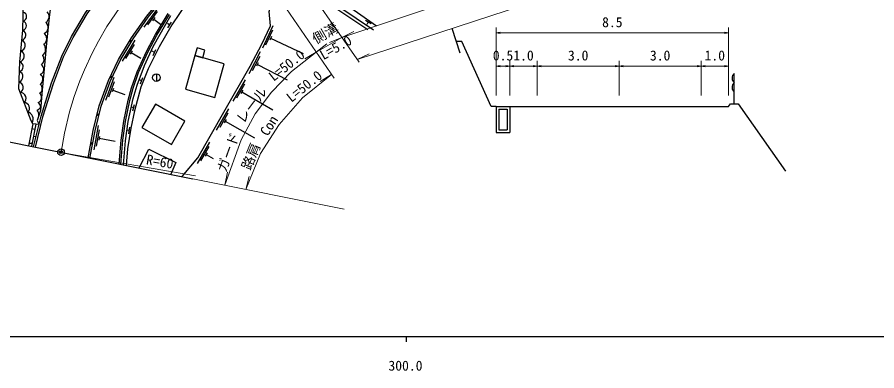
# Model space of a CAD drawing. Units: millimetres at full size, sheet at 1:1000, with parts at other scales. Extents: x 40000 to 680000, y 20000 to 380000.
# Drawn here: x 296798 to 454092, y 198715 to 263450 of the extents above; entities that cross this region are included whole.
import ezdxf
from ezdxf.enums import TextEntityAlignment as Align

# ---------------------------------------------------------------- set-up
doc = ezdxf.new("R2010")
doc.units = ezdxf.units.MM
doc.header["$LTSCALE"] = 1000
doc.header["$PDMODE"] = 32
doc.header["$PDSIZE"] = 500
doc.linetypes.add('CHAIN', pattern=[18.5, 12, -1.5, 3.5, -1.5])
for name, color, linetype, lineweight in [('M-BGD', 7, 'Continuous', 25), ('M-BMK', 2, 'CHAIN', 13), ('M-BMK-OTRS', 5, 'Continuous', 25), ('M-BMK-SRVR', 3, 'Continuous', 25), ('M-STR-HTXT', 7, 'Continuous', 13), ('M-TTL-BAND', 7, 'Continuous', 25)]:
    doc.layers.add(name, color=color, linetype=linetype, lineweight=lineweight)
doc.layers.add('M-OTRS', color=6, linetype='Continuous')
doc.styles.add('ＭＳ ゴシック', font='')
doc.styles.get('ＭＳ ゴシック').set_extended_font_data('MS Gothic')

# ---------------------------------------------------------------- blocks, each defined once
blk = doc.blocks.new('open_arrow')
at = {"color": 0, "linetype": 'Continuous', "lineweight": -2}
blk.add_lwpolyline([(7.5, 1.25), (0, 0), (7.5, -1.25)], dxfattribs=at)

msp = doc.modelspace()

# ---------------------------------------------------------------- linework, layer by layer
at = {"layer": 'M-BGD'}
for p, q in [((322641, 265256), (319966, 261637)), ((322436, 264474), (320653, 262062)), ((321994, 263371), (321578, 262808)), ((321786, 263090), (322992, 262198)), ((361543, 262209), (360532, 262855)), ((324712, 262007), (324291, 262276)), ((324389, 261502), (325036, 262512)), ((343572, 261875), (341663, 257800)), ((361037, 262532), (360768, 262110)), ((377853, 256885), (376390, 261381)), ((343525, 261068), (342253, 258352)), ((343309, 259900), (343012, 259266)), ((343161, 259583), (349146, 256779)), ((318331, 259231), (315996, 255384)), ((318198, 258435), (316642, 255870)), ((378156, 259006), (377163, 259006)), ((383516, 247088), (378156, 259006)), ((317858, 257296), (317495, 256697)), ((317676, 256997), (319431, 255932)), ((321915, 256998), (321466, 257219)), ((321649, 256459), (322180, 257536)), ((341258, 257079), (339178, 253088)), ((341178, 256275), (339791, 253615)), ((340912, 255116), (340588, 254496)), ((340750, 254806), (346201, 251964)), ((314512, 252407), (312961, 248183)), ((319595, 251825), (319142, 252002)), ((319375, 251266), (319814, 252383)), ((322271, 253099), (322271, 251699)), ((338502, 252008), (336270, 248101)), ((428022, 247612), (428022, 253155)), ((314535, 251600), (313501, 248784)), ((314420, 250417), (314179, 249760)), ((338391, 251208), (336903, 248603)), ((314299, 250088), (316485, 249286)), ((338081, 250061), (337734, 249453)), ((337907, 249757), (343574, 246520)), ((318118, 246876), (317700, 246989)), ((317961, 246297), (318275, 247455)), ((384447, 247088), (383516, 247088)), ((384447, 247088), (384447, 242356)), ((386947, 247088), (386947, 242356)), ((427291, 247612), (428753, 247612)), ((428753, 247612), (437355, 235278)), ((335462, 246686), (333231, 242779)), ((335351, 245886), (333863, 243281)), ((384947, 246588), (386447, 246588)), ((384947, 246588), (384947, 242856)), ((386447, 246588), (386447, 242856)), ((300237, 243858), (299424, 239811)), ((335041, 244739), (334694, 244131)), ((334868, 244435), (340248, 241362)), ((300046, 242904), (299489, 243016)), ((311633, 243600), (310800, 239177)), ((311789, 242807), (311234, 239859)), ((317321, 242704), (316891, 242766)), ((317237, 242110), (317406, 243298)), ((384447, 242356), (386947, 242356)), ((384947, 242856), (386447, 242856)), ((300250, 241539), (299790, 241631)), ((311871, 241621), (311742, 240934)), ((311806, 241277), (314706, 240731)), ((299523, 240307), (298953, 240351)), ((331969, 240570), (329737, 236662)), ((331857, 239770), (330369, 237165)), ((331547, 238622), (331200, 238014)), ((331374, 238318), (332676, 237574))]:
    msp.add_line(p, q, dxfattribs=at)
for points in [[(320445, 295583), (320162, 294494), (319484, 292938), (318636, 291212), (317943, 290067), (316769, 288752), (316019, 288199), (313984, 286631), (312342, 285173), (310999, 283745), (309740, 282217), (308467, 280209), (307321, 278214), (306133, 275838), (304747, 272657), (304026, 270265), (302988, 266407), (302626, 263422), (302187, 258667), (301758, 254009), (301310, 249445), (301042, 246390), (300434, 244511), (300804, 243798)], [(309765, 237731), (310708, 242737), (311818, 247245), (313503, 251836), (315312, 255703), (317724, 259677), (320506, 263652), (323055, 266804), (325685, 269612), (328084, 271888), (330396, 273941), (332956, 275896), (335525, 277623), (338246, 279245), (341001, 280502), (346426, 282329), (352105, 284426), (360252, 287466), (370501, 291242)], [(310108, 237662), (311050, 242663), (312153, 247142), (313826, 251701), (315621, 255538), (318017, 259486), (320785, 263442), (323319, 266574), (325934, 269365), (328321, 271630), (330619, 273670), (333160, 275611), (335713, 277328), (338409, 278935), (341129, 280176), (346542, 281999), (352226, 284098), (360373, 287138), (370622, 290914)], [(299807, 239734), (301177, 245316), (303105, 251402), (304975, 256329), (306743, 259897), (309314, 264232), (312641, 268942), (315652, 272729), (319814, 277179), (322813, 279981), (327483, 283828), (332612, 287072), (334651, 288153)], [(300150, 239665), (301514, 245222), (303435, 251287), (305296, 256189), (307051, 259730), (309608, 264042), (312921, 268732), (315917, 272500), (320062, 276931), (323044, 279718), (327688, 283544), (332788, 286769), (334829, 287851)], [(299671, 243918), (299326, 244450), (297127, 250340), (297277, 255294), (297860, 261049), (297946, 266348), (297448, 273309), (299012, 281881), (299993, 284178)], [(326990, 234267), (329854, 237673), (334634, 246043), (339440, 254457), (341557, 258517), (343126, 261865), (342915, 264478), (343729, 267641), (345434, 270311), (344423, 271867), (344273, 276495), (342162, 278562), (341129, 280176)], [(337232, 278233), (337929, 277217), (334082, 273508), (330438, 269483), (327906, 266181), (325087, 262055), (322758, 258030), (320773, 254005), (319448, 250630), (318270, 246291), (317565, 243118), (316971, 239335), (316712, 236334)], [(352681, 274679), (353374, 269947), (353781, 267425), (355261, 264979), (360971, 261189)], [(362006, 261046), (355631, 265370), (354215, 267737), (353078, 274878)], [(353450, 275064), (354252, 273459), (355564, 266787), (362568, 261877)], [(315467, 236585), (315816, 240967), (316297, 244407), (317098, 248242), (317724, 250528), (318725, 253458), (320493, 257316), (322092, 260300), (324414, 264095)], [(315763, 236525), (316114, 240935), (316593, 244356), (317389, 248171), (318011, 250440), (319004, 253347), (320762, 257182), (322352, 260151), (324661, 263925)], [(316272, 236423), (316620, 240818), (317112, 244351), (318049, 248552), (318763, 251001), (320117, 254580), (321703, 258058), (323975, 262168), (324923, 263745)], [(384447, 247088), (386947, 247088), (391947, 247088), (406947, 247088), (421947, 247088), (426947, 247088), (427291, 247612)], [(300804, 243798), (299671, 243918), (298867, 239923)], [(319117, 235851), (320898, 239309), (325825, 236842), (324912, 234685)]]:
    msp.add_lwpolyline(points, dxfattribs=at)
for points in [[(327592, 250279), (332952, 248766), (334684, 254904), (329324, 256416)], [(329324, 256416), (330750, 256013), (331145, 257413), (329719, 257816)], [(319606, 243250), (325014, 240127), (327484, 244403), (322076, 247527)]]:
    msp.add_lwpolyline(points, close=True, dxfattribs=at)
for centre, radius in [((317543, 259091), 150), ((313973, 252487), 150), ((322271, 252399), 700), ((311569, 245607), 150), ((310407, 240330), 150)]:
    msp.add_circle(centre, radius, dxfattribs=at)
for centre, radius, start, end in [((297687, 263556), 840, 283.83421, 74.31296), ((301391, 263564), 1243, 301.03114, 43.39684), ((297606, 261899), 888, 286.61559, 71.53158), ((301272, 261583), 1190, 291.42757, 50.31736), ((297373, 260169), 1005, 287.39206, 61.03897), ((301000, 259501), 1204, 304.33666, 54.08229), ((297247, 258278), 1025, 283.03027, 65.40076), ((300520, 257574), 1488, 310.87794, 38.80734), ((297009, 256324), 1064, 284.59009, 63.84093), ((300454, 255720), 1270, 309.71967, 35.05768), ((296964, 254409), 939, 286.01753, 70.50529), ((296804, 252557), 1038, 290.32812, 66.1947), ((300610, 253929), 1045, 297.18858, 51.16874), ((300357, 252114), 1148, 302.84794, 50.44935), ((428671, 252305), 1069, 127.37826, 232.62174), ((296806, 250568), 1078, 302.30771, 70.54012), ((300451, 250367), 945, 297.83728, 56.01211), ((428671, 250606), 1069, 127.37826, 232.62174), ((297339, 248572), 1086, 313.19187, 87.75088), ((300225, 248749), 1029, 295.2354, 49.56246), ((298102, 246820), 961, 309.73009, 91.21266), ((300109, 247442), 1052, 287.64475, 341.08453), ((299174, 246410), 2050, 19.67603, 43.37346), ((298400, 244794), 1325, 329.37541, 76.17007), ((299469, 245596), 1277, 353.47364, 41.32372)]:
    msp.add_arc(centre, radius, start, end, dxfattribs=at)
at = {"layer": 'M-BMK'}
msp.add_lwpolyline([(304818, 238726), (305448, 242221), (306349, 246142), (307210, 248924), (308283, 251825), (309104, 253822), (310509, 256857), (311660, 259080), (313183, 261718), (315554, 265240)], dxfattribs=at)
at = {"layer": 'M-BMK-OTRS'}
msp.add_line((285380, 242635), (328931, 233877), dxfattribs=at)
at = {"layer": 'M-BMK-SRVR'}
msp.add_circle((304818, 238726), 600, dxfattribs=at)
at = {"layer": 'M-OTRS'}
msp.add_point((304818, 238726), dxfattribs=at)
at = {"layer": 'M-STR-HTXT'}
for p, q in [((343596, 278015), (359361, 255185)), ((354792, 252274), (339723, 274313)), ((384447, 249088), (384447, 261571)), ((426947, 249088), (426947, 261571)), ((356225, 259726), (351528, 257048)), ((356225, 259726), (353944, 258819)), ((356225, 259726), (358420, 260825)), ((426947, 260571), (384447, 260571)), ((351528, 257048), (353470, 258549)), ((351528, 257048), (349404, 255815)), ((359020, 255678), (361223, 256761)), ((386947, 249088), (386947, 255475)), ((391947, 249088), (391947, 255475)), ((406947, 249088), (406947, 255475)), ((421947, 249088), (421947, 255475)), ((384447, 254475), (386947, 254475)), ((386947, 254475), (391947, 254475)), ((391947, 254475), (406947, 254475)), ((406947, 254475), (421947, 254475)), ((421947, 254475), (426947, 254475)), ((354339, 252936), (352225, 251687)), ((329446, 234379), (306190, 238450)), ((334795, 232698), (335296, 235101)), ((328931, 233877), (356605, 228311)), ((338659, 231921), (339263, 234300))]:
    msp.add_line(p, q, dxfattribs=at)
for points in [[(447639, 287972), (440473, 287314), (436256, 286378), (427717, 283750), (356225, 259726)], [(359020, 255678), (435186, 280687), (438498, 281505), (442737, 282358), (448097, 282835)], [(351528, 257048), (347007, 253497), (343341, 249738), (340352, 245785), (337775, 240988), (334795, 232698)], [(338659, 231921), (341340, 238473), (344720, 243785), (349000, 248677), (354339, 252936)]]:
    msp.add_lwpolyline(points, dxfattribs=at)
at = {"layer": 'M-TTL-BAND'}
for p, q in [((40000, 205000), (579000, 205000)), ((368000, 205000), (368000, 204000))]:
    msp.add_line(p, q, dxfattribs=at)

# ---------------------------------------------------------------- block references
at = {"layer": 'M-STR-HTXT', "xscale": 100, "yscale": 100}
for p in [(384447, 260571), (384447, 254475), (386947, 254475), (391947, 254475), (406947, 254475), (421947, 254475)]:
    msp.add_blockref('open_arrow', p, dxfattribs=at)
at = {"layer": 'M-STR-HTXT', "xscale": 100, "yscale": 100, "rotation": 180}
for p in [(426947, 260571), (386947, 254475), (391947, 254475), (406947, 254475), (421947, 254475), (426947, 254475)]:
    msp.add_blockref('open_arrow', p, dxfattribs=at)

# ---------------------------------------------------------------- texts
at = {"layer": 'M-STR-HTXT', "style": 'ＭＳ ゴシック'}
for s, p in [('8.5', (405697, 261071)), ('0.5', (385697, 254975)), ('1.0', (389447, 254975)), ('3.0', (399447, 254975)), ('3.0', (414447, 254975)), ('1.0', (424447, 254975))]:
    msp.add_text(s, height=1833, dxfattribs=at).set_placement(p, align=Align.BOTTOM_CENTER)
for s, rotation, p in [('側溝', 29.693, (351717, 258009)), ('L=5.0', 29.693, (353100, 255076)), ('L=50.0', 38.142, (344053, 251178)), ('L=50.0', 38.577, (347304, 247325)), ('レール', 52.895, (338616, 243491)), ('Con', 57.533, (343096, 241234)), ('ガード\u3000', 70.231, (335518, 234710)), ('路肩', 67.751, (339960, 235100)), ('R=60', 350.07, (320207, 235996))]:
    msp.add_text(s, height=1833, rotation=rotation, dxfattribs=at).set_placement(p, align=Align.BOTTOM_LEFT)
at = {"layer": 'M-TTL-BAND', "style": 'ＭＳ ゴシック'}
msp.add_text('300.0', height=1833, dxfattribs=at).set_placement((367844, 198195), align=Align.BOTTOM_CENTER)

doc.saveas('drawing.dxf')
